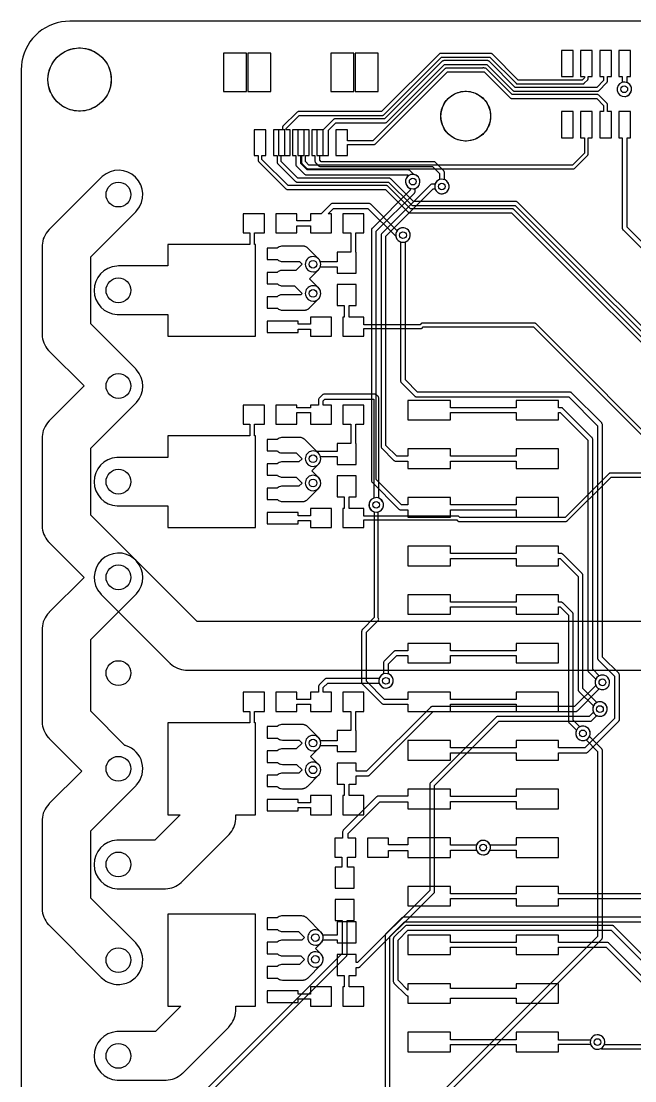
# Model space of a CAD drawing. Header units: millimetres. Extents: x 0 to 66, y 0 to 99.1.
# Drawn here: x 0 to 32, y 43.7 to 99.1 of the extents above; entities that cross this region are included whole.
import ezdxf

# ---------------------------------------------------------------- set-up
doc = ezdxf.new("R2010")
doc.units = ezdxf.units.MM

msp = doc.modelspace()

# ---------------------------------------------------------------- linework, layer by layer
at = {"layer": '16_copper'}
for points in [[(11.77, 97.385), (10.57, 97.385), (10.57, 95.385), (11.77, 95.385)], [(17.37, 97.385), (16.17, 97.385), (16.17, 95.385), (17.37, 95.385)], [(16.2, 83.6), (15.1, 83.6), (15.1, 83.222), (14.46, 83.222), (14.46, 83.395), (12.84, 83.395), (12.84, 82.795), (14.46, 82.795), (14.46, 82.968), (15.1, 82.968), (15.1, 82.6), (16.2, 82.6)], [(16.2, 73.6), (15.1, 73.6), (15.1, 73.222), (14.46, 73.222), (14.46, 73.395), (12.84, 73.395), (12.84, 72.795), (14.46, 72.795), (14.46, 72.968), (15.1, 72.968), (15.1, 72.6), (16.2, 72.6)], [(16.2, 58.6), (15.1, 58.6), (15.1, 58.227), (14.46, 58.227), (14.46, 58.395), (12.84, 58.395), (12.84, 57.795), (14.46, 57.795), (14.46, 57.973), (15.1, 57.973), (15.1, 57.6), (16.2, 57.6)], [(16.2, 48.6), (15.1, 48.6), (15.1, 48.227), (14.46, 48.227), (14.46, 48.395), (12.84, 48.395), (12.84, 47.795), (14.46, 47.795), (14.46, 47.973), (15.1, 47.973), (15.1, 47.6), (16.2, 47.6)]]:
    msp.add_lwpolyline(points, close=True, dxfattribs=at)
for points in [[(31.57, 95.132, 1), (31.422, 95.876), (31.374, 95.863, 0.876976), (31.521, 95.126)], [(20.521, 90.306, 0.82068), (20.521, 91.05), (20.507, 91.052), (20.308, 91.25), (20.304, 91.254), (20.3, 91.258, 0.11143), (20.251, 91.283), (20.243, 91.284), (20.234, 91.287), (20.225, 91.287), (20.218, 91.288), (14.937, 91.288), (14.597, 91.628), (14.597, 92.035), (14.77, 92.035), (14.77, 93.385), (14.17, 93.385), (14.17, 92.035), (14.343, 92.035), (14.343, 91.575), (14.344, 91.57), (14.343, 91.564, 0.111436), (14.36, 91.511), (14.365, 91.505), (14.37, 91.497), (14.376, 91.49), (14.38, 91.485), (14.795, 91.071), (14.799, 91.067), (14.803, 91.063, 0.11143), (14.852, 91.038), (14.859, 91.037), (14.869, 91.035), (14.878, 91.034), (14.884, 91.034), (20.166, 91.034), (20.219, 90.98), (20.197, 90.963, 0.716589), (20.472, 90.3)], [(22.045, 90.052, 0.716592), (22.139, 90.764), (22.098, 90.781), (22.098, 91.162), (22.097, 91.167), (22.098, 91.172, 0.111436), (22.081, 91.226), (22.076, 91.232), (22.071, 91.24), (22.065, 91.246), (22.061, 91.251), (21.63, 91.682), (21.626, 91.686), (21.622, 91.69, 0.11143), (21.572, 91.715), (21.565, 91.716), (21.555, 91.718), (21.547, 91.719), (21.54, 91.719), (15.674, 91.719), (15.597, 91.796), (15.597, 92.035), (15.77, 92.035), (15.77, 93.385), (15.17, 93.385), (15.17, 92.035), (15.343, 92.035), (15.343, 91.743), (15.344, 91.738), (15.343, 91.733, 0.111436), (15.36, 91.679), (15.365, 91.674), (15.37, 91.665), (15.376, 91.659), (15.38, 91.654), (15.531, 91.503), (15.535, 91.499), (15.539, 91.495, 0.11143), (15.589, 91.47), (15.596, 91.469), (15.606, 91.466), (15.615, 91.466), (15.621, 91.465), (21.488, 91.465), (21.844, 91.109), (21.844, 90.781), (21.803, 90.764, 0.820679), (21.996, 90.046)], [(20.013, 87.512, 1), (19.865, 88.256), (19.817, 88.243, 0.131653), (19.654, 88.134), (19.637, 88.112), (18.251, 89.498), (18.247, 89.501), (18.243, 89.505, 0.11143), (18.193, 89.531), (18.186, 89.532), (18.176, 89.534), (18.167, 89.534), (18.161, 89.535), (16.256, 89.535), (16.251, 89.534), (16.245, 89.535, 0.111436), (16.192, 89.518), (16.186, 89.513), (16.178, 89.508), (16.171, 89.502), (16.166, 89.498), (15.668, 89), (15.1, 89), (15.1, 88.627), (14.4, 88.627), (14.4, 89), (13.3, 89), (13.3, 88), (14.4, 88), (14.4, 88.373), (15.1, 88.373), (15.1, 88), (16.2, 88), (16.2, 89), (16.028, 89), (16.309, 89.281), (18.108, 89.281), (19.565, 87.824), (19.567, 87.81), (19.58, 87.762, 0.339454), (19.964, 87.506)], [(12.23, 87.4), (12.192, 87.4), (12.192, 88), (12.7, 88), (12.7, 89), (11.6, 89), (11.6, 88), (11.938, 88), (11.938, 87.4), (7.65, 87.4), (7.65, 86.27), (5.08, 86.27), (4.991, 86.267, 0.939415), (5.01, 83.732), (5.08, 83.73), (7.65, 83.73), (7.65, 82.6), (12.23, 82.6)], [(14.769, 83.959), (14.769, 83.959), (14.793, 83.96), (14.819, 83.962), (14.819, 83.962), (14.819, 83.962), (14.842, 83.966), (14.869, 83.971), (14.869, 83.971), (14.869, 83.971, 0.030914), (14.917, 83.986), (14.917, 83.986), (14.917, 83.986, 0.030916), (14.962, 84.008), (14.963, 84.008), (14.963, 84.008, 0.030915), (15.005, 84.034), (15.005, 84.034), (15.005, 84.034), (15.006, 84.035), (15.044, 84.066), (15.051, 84.073), (15.056, 84.078), (15.527, 84.549), (15.533, 84.555), (15.539, 84.561, 0.35496), (15.571, 85.072), (15.563, 85.081, 0.027424), (15.535, 85.115), (15.527, 85.123), (15.053, 85.598), (15.527, 86.073), (15.533, 86.079), (15.539, 86.085, 0.093292), (15.619, 86.212), (15.624, 86.228), (15.625, 86.233), (16.5, 86.233), (16.5, 85.9), (17.5, 85.9), (17.5, 87), (17.477, 87), (17.477, 88), (17.9, 88), (17.9, 89), (16.8, 89), (16.8, 88), (17.223, 88), (17.223, 87), (16.5, 87), (16.5, 86.487), (15.626, 86.487), (15.624, 86.492, 0.072547), (15.571, 86.596), (15.563, 86.605, 0.027424), (15.535, 86.639), (15.527, 86.647), (14.982, 87.192), (14.982, 87.192), (14.982, 87.192), (14.969, 87.204), (14.945, 87.226), (14.945, 87.226), (14.944, 87.226), (14.93, 87.236), (14.903, 87.254), (14.903, 87.254), (14.903, 87.254), (14.883, 87.264), (14.858, 87.277), (14.858, 87.277), (14.858, 87.277), (14.837, 87.285), (14.811, 87.295, 0.000102), (14.811, 87.295), (14.789, 87.3), (14.762, 87.306), (14.762, 87.306), (14.762, 87.306), (14.761, 87.306), (14.712, 87.311), (14.702, 87.311), (14.695, 87.311), (13.65, 87.311), (13.6, 87.308, 0.155257), (13.376, 87.205), (12.84, 87.205), (12.84, 86.605), (13.377, 86.605), (13.401, 86.584, 0.124672), (13.583, 86.504), (13.65, 86.499), (14.527, 86.499), (14.665, 86.36), (14.347, 86.041), (13.65, 86.041), (13.6, 86.038, 0.155257), (13.376, 85.935), (12.84, 85.935), (12.84, 85.335), (13.377, 85.335), (13.401, 85.314, 0.124672), (13.583, 85.234), (13.65, 85.229), (14.273, 85.229), (14.665, 84.836), (14.601, 84.771), (13.65, 84.771), (13.6, 84.768, 0.155257), (13.376, 84.665), (12.84, 84.665), (12.84, 84.065), (13.377, 84.065), (13.401, 84.044, 0.124672), (13.583, 83.964), (13.65, 83.959), (14.769, 83.959)], [(18.616, 73.415, 0.716592), (18.71, 74.127), (18.669, 74.144), (18.669, 79.375), (18.668, 79.38), (18.669, 79.386, 0.111436), (18.652, 79.439), (18.647, 79.445), (18.642, 79.453), (18.636, 79.46), (18.632, 79.465), (18.568, 79.528), (18.564, 79.532), (18.56, 79.536, 0.11143), (18.511, 79.561), (18.504, 79.562), (18.494, 79.565), (18.485, 79.565), (18.479, 79.566), (15.812, 79.566), (15.806, 79.565), (15.801, 79.565, 0.111436), (15.747, 79.548), (15.742, 79.544), (15.733, 79.538), (15.727, 79.532), (15.722, 79.528), (15.56, 79.367), (15.557, 79.363), (15.553, 79.359, 0.11143), (15.527, 79.309), (15.526, 79.302), (15.524, 79.292), (15.524, 79.283), (15.523, 79.277), (15.523, 79), (15.1, 79), (15.1, 78.867), (14.4, 78.867), (14.4, 79), (13.3, 79), (13.3, 78), (14.4, 78), (14.4, 78.613), (15.1, 78.613), (15.1, 78), (16.2, 78), (16.2, 79), (15.777, 79), (15.777, 79.224), (15.864, 79.312), (18.415, 79.312), (18.415, 74.144), (18.374, 74.127, 0.820679), (18.567, 73.409)], [(12.23, 77.4), (12.192, 77.4), (12.192, 78), (12.7, 78), (12.7, 79), (11.6, 79), (11.6, 78), (11.938, 78), (11.938, 77.4), (7.65, 77.4), (7.65, 76.27), (5.08, 76.27), (4.991, 76.267, 0.939415), (5.01, 73.732), (5.08, 73.73), (7.65, 73.73), (7.65, 72.6), (12.23, 72.6)], [(14.675, 73.959), (14.675, 73.959), (14.699, 73.96), (14.725, 73.962), (14.725, 73.962), (14.725, 73.962), (14.748, 73.966), (14.775, 73.971), (14.775, 73.971), (14.775, 73.971, 0.030914), (14.823, 73.986), (14.823, 73.986), (14.823, 73.986, 0.030916), (14.868, 74.008), (14.869, 74.008), (14.869, 74.008, 0.030915), (14.911, 74.034), (14.911, 74.034), (14.911, 74.034), (14.912, 74.035), (14.95, 74.066), (14.957, 74.073), (14.962, 74.078), (15.527, 74.643), (15.533, 74.649), (15.539, 74.655, 0.35496), (15.571, 75.166), (15.563, 75.175, 0.027424), (15.535, 75.209), (15.527, 75.217), (15.18, 75.565), (15.527, 75.913), (15.533, 75.919), (15.539, 75.925, 0.25328), (15.634, 76.3), (15.629, 76.316), (15.627, 76.323), (16.5, 76.323), (16.5, 75.9), (17.5, 75.9), (17.5, 77), (17.477, 77), (17.477, 78), (17.9, 78), (17.9, 79), (16.8, 79), (16.8, 78), (17.223, 78), (17.223, 77), (16.5, 77), (16.5, 76.577), (15.49, 76.577), (15.485, 76.576), (15.479, 76.577, 0.034177), (15.462, 76.574), (15.457, 76.572, 0.004484), (15.446, 76.569), (14.822, 77.192), (14.822, 77.192), (14.822, 77.192), (14.809, 77.204), (14.785, 77.226), (14.785, 77.226), (14.784, 77.226), (14.77, 77.236), (14.743, 77.254), (14.743, 77.254), (14.743, 77.254), (14.723, 77.264), (14.698, 77.277), (14.698, 77.277), (14.698, 77.277), (14.677, 77.285), (14.651, 77.295, 0.000102), (14.651, 77.295), (14.629, 77.3), (14.602, 77.306), (14.602, 77.306), (14.602, 77.306), (14.601, 77.306), (14.552, 77.311), (14.542, 77.311), (14.535, 77.311), (13.65, 77.311), (13.6, 77.308, 0.155257), (13.376, 77.205), (12.84, 77.205), (12.84, 76.605), (13.377, 76.605), (13.401, 76.584, 0.124672), (13.583, 76.504), (13.65, 76.499), (14.367, 76.499), (14.665, 76.2), (14.507, 76.041), (13.65, 76.041), (13.6, 76.038, 0.155257), (13.376, 75.935), (12.84, 75.935), (12.84, 75.335), (13.377, 75.335), (13.401, 75.314, 0.124672), (13.583, 75.234), (13.65, 75.229), (14.367, 75.229), (14.665, 74.93), (14.507, 74.771), (13.65, 74.771), (13.6, 74.768, 0.155257), (13.376, 74.665), (12.84, 74.665), (12.84, 74.065), (13.377, 74.065), (13.401, 74.044, 0.124672), (13.583, 73.964), (13.65, 73.959), (14.675, 73.959)], [(14.4, 63.373), (15.1, 63.373), (15.1, 63), (16.2, 63), (16.2, 64), (15.777, 64), (15.777, 64.238), (16.007, 64.468), (18.693, 64.468), (18.71, 64.427, 1), (19.39, 64.763), (19.365, 64.806, 0.577351), (18.71, 64.763), (18.693, 64.722), (15.954, 64.722), (15.949, 64.721), (15.943, 64.722, 0.111436), (15.89, 64.705), (15.884, 64.7), (15.876, 64.695), (15.869, 64.689), (15.864, 64.685), (15.56, 64.381), (15.557, 64.377), (15.553, 64.373, 0.11143), (15.527, 64.323), (15.526, 64.316), (15.524, 64.306), (15.524, 64.297), (15.523, 64.291), (15.523, 64), (15.1, 64), (15.1, 63.627), (14.4, 63.627), (14.4, 64), (13.3, 64), (13.3, 63), (14.4, 63)], [(17.9, 58.6), (17.127, 58.6), (17.127, 59.2), (17.5, 59.2), (17.5, 59.623), (18.094, 59.623), (18.099, 59.624), (18.105, 59.623, 0.111436), (18.158, 59.64), (18.164, 59.645), (18.172, 59.65), (18.179, 59.656), (18.184, 59.66), (21.516, 62.992), (28.956, 62.992), (28.961, 62.993), (28.967, 62.992, 0.111436), (29.02, 63.009), (29.026, 63.014), (29.034, 63.019), (29.041, 63.025), (29.046, 63.029), (30.191, 64.174), (30.231, 64.157, 1), (30.475, 64.875), (30.427, 64.888, 0.577349), (29.994, 64.394), (30.011, 64.354), (28.903, 63.246), (21.463, 63.246), (21.458, 63.245), (21.452, 63.246, 0.111436), (21.399, 63.229), (21.393, 63.224), (21.385, 63.219), (21.378, 63.213), (21.373, 63.209), (18.041, 59.877), (17.5, 59.877), (17.5, 60.3), (16.5, 60.3), (16.5, 59.2), (16.873, 59.2), (16.873, 58.6), (16.8, 58.6), (16.8, 57.6), (17.9, 57.6)], [(7.52, 53.731), (7.539, 53.731, 0.177209), (8.35, 54.054), (8.375, 54.079), (8.388, 54.09), (8.393, 54.095), (8.4, 54.102), (10.838, 56.54), (10.851, 56.553), (10.864, 56.566, 0.177209), (11.208, 57.368), (11.209, 57.404), (11.21, 57.421), (11.21, 57.428), (11.21, 57.438), (11.21, 57.6), (12.23, 57.6), (12.23, 62.4), (12.192, 62.4), (12.192, 63), (12.7, 63), (12.7, 64), (11.6, 64), (11.6, 63), (11.938, 63), (11.938, 62.4), (7.65, 62.4), (7.65, 57.6), (8.306, 57.6), (6.976, 56.27), (5.08, 56.27), (4.991, 56.267, 0.939415), (5.01, 53.732), (5.08, 53.73), (7.502, 53.73)], [(14.661, 58.959), (14.661, 58.959), (14.685, 58.96), (14.711, 58.962), (14.711, 58.962), (14.711, 58.962), (14.734, 58.966), (14.761, 58.971), (14.761, 58.971), (14.761, 58.971, 0.030914), (14.809, 58.986), (14.809, 58.986), (14.809, 58.986, 0.030916), (14.854, 59.008), (14.855, 59.008), (14.855, 59.008, 0.030915), (14.897, 59.034), (14.897, 59.034), (14.897, 59.034), (14.898, 59.035), (14.936, 59.066), (14.943, 59.073), (14.948, 59.078), (15.527, 59.657), (15.533, 59.663), (15.539, 59.669, 0.35496), (15.571, 60.18), (15.563, 60.189, 0.027424), (15.535, 60.223), (15.527, 60.231), (15.116, 60.643), (15.527, 61.054), (15.533, 61.06), (15.539, 61.066, 0.093292), (15.619, 61.193), (15.624, 61.209), (15.625, 61.214), (16.5, 61.214), (16.5, 60.9), (17.5, 60.9), (17.5, 62), (17.477, 62), (17.477, 63), (17.9, 63), (17.9, 64), (16.8, 64), (16.8, 63), (17.223, 63), (17.223, 62), (16.5, 62), (16.5, 61.468), (15.626, 61.468), (15.624, 61.473, 0.072547), (15.571, 61.577), (15.563, 61.586, 0.027424), (15.535, 61.62), (15.527, 61.628), (14.963, 62.192), (14.963, 62.192), (14.963, 62.192), (14.95, 62.204), (14.926, 62.226), (14.926, 62.226), (14.925, 62.226), (14.911, 62.236), (14.884, 62.254), (14.884, 62.254), (14.884, 62.254), (14.864, 62.264), (14.839, 62.277), (14.839, 62.277), (14.839, 62.277), (14.818, 62.285), (14.792, 62.295, 0.000102), (14.792, 62.295), (14.77, 62.3), (14.743, 62.306), (14.743, 62.306), (14.743, 62.306), (14.742, 62.306), (14.693, 62.311), (14.683, 62.311), (14.676, 62.311), (13.65, 62.311), (13.6, 62.308, 0.155257), (13.376, 62.205), (12.84, 62.205), (12.84, 61.605), (13.377, 61.605), (13.401, 61.584, 0.124672), (13.583, 61.504), (13.65, 61.499), (14.508, 61.499), (14.665, 61.341), (14.366, 61.041), (13.65, 61.041), (13.6, 61.038, 0.155257), (13.376, 60.935), (12.84, 60.935), (12.84, 60.335), (13.377, 60.335), (13.401, 60.314, 0.124672), (13.583, 60.234), (13.65, 60.229), (14.381, 60.229), (14.665, 59.944), (14.493, 59.771), (13.65, 59.771), (13.6, 59.768, 0.155257), (13.376, 59.665), (12.84, 59.665), (12.84, 59.065), (13.377, 59.065), (13.401, 59.044, 0.124672), (13.583, 58.964), (13.65, 58.959), (14.661, 58.959)], [(17.9, 48.6), (17.127, 48.6), (17.127, 49.2), (17.5, 49.2), (17.5, 49.623), (17.619, 49.623), (17.624, 49.624), (17.63, 49.623, 0.111436), (17.683, 49.64), (17.689, 49.645), (17.697, 49.65), (17.704, 49.656), (17.709, 49.66), (21.553, 53.504), (21.556, 53.508), (21.56, 53.512, 0.11143), (21.586, 53.562), (21.587, 53.569), (21.589, 53.579), (21.589, 53.588), (21.59, 53.594), (21.59, 59.129), (24.945, 62.484), (29.718, 62.484), (29.723, 62.485), (29.729, 62.484, 0.111436), (29.782, 62.501), (29.788, 62.506), (29.796, 62.511), (29.803, 62.517), (29.808, 62.521), (30.064, 62.777), (30.104, 62.76, 1), (30.348, 63.478), (30.3, 63.491, 0.577349), (29.867, 62.997), (29.884, 62.957), (29.665, 62.738), (24.892, 62.738), (24.887, 62.737), (24.881, 62.738, 0.111436), (24.828, 62.721), (24.822, 62.716), (24.814, 62.711), (24.807, 62.705), (24.802, 62.701), (21.373, 59.272), (21.37, 59.268), (21.366, 59.264, 0.11143), (21.34, 59.214), (21.339, 59.207), (21.337, 59.197), (21.337, 59.188), (21.336, 59.182), (21.336, 53.647), (17.566, 49.877), (17.5, 49.877), (17.5, 50.3), (16.5, 50.3), (16.5, 49.2), (16.873, 49.2), (16.873, 48.6), (16.8, 48.6), (16.8, 47.6), (17.9, 47.6)], [(24.204, 55.508, 1), (24.056, 56.252), (24.008, 56.239, 0.876976), (24.155, 55.502)], [(7.553, 43.731), (7.572, 43.731, 0.177209), (8.383, 44.054), (8.408, 44.079), (8.421, 44.09), (8.426, 44.095), (8.433, 44.102), (10.838, 46.507), (10.851, 46.52), (10.864, 46.533, 0.177209), (11.208, 47.335), (11.209, 47.371), (11.21, 47.388), (11.21, 47.395), (11.21, 47.405), (11.21, 47.6), (12.23, 47.6), (12.23, 52.4), (7.65, 52.4), (7.65, 47.6), (8.339, 47.6), (7.009, 46.27), (5.08, 46.27), (4.991, 46.267, 0.939415), (5.01, 43.732), (5.08, 43.73), (7.535, 43.73)], [(14.694, 48.959), (14.694, 48.959), (14.718, 48.96), (14.744, 48.962), (14.744, 48.962), (14.744, 48.962), (14.767, 48.966), (14.794, 48.971), (14.794, 48.971), (14.794, 48.971, 0.030914), (14.842, 48.986), (14.842, 48.986), (14.842, 48.986, 0.030916), (14.887, 49.008), (14.888, 49.008), (14.888, 49.008, 0.030915), (14.93, 49.034), (14.93, 49.034), (14.93, 49.034), (14.931, 49.035), (14.969, 49.066), (14.976, 49.073), (14.981, 49.078), (15.654, 49.751), (15.66, 49.757), (15.666, 49.763, 0.35496), (15.698, 50.274), (15.69, 50.283, 0.027424), (15.662, 50.317), (15.654, 50.325), (15.37, 50.61), (15.654, 50.894), (15.66, 50.9), (15.666, 50.906, 0.093292), (15.746, 51.033), (15.751, 51.049), (15.752, 51.054), (16.5, 51.054), (16.5, 50.9), (17.5, 50.9), (17.5, 52), (16.5, 52), (16.5, 51.308), (15.753, 51.308), (15.751, 51.313, 0.072547), (15.698, 51.417), (15.69, 51.426, 0.027424), (15.662, 51.46), (15.654, 51.468), (14.93, 52.192), (14.93, 52.192), (14.93, 52.192), (14.917, 52.204), (14.893, 52.226), (14.893, 52.226), (14.892, 52.226), (14.878, 52.236), (14.851, 52.254), (14.851, 52.254), (14.851, 52.254), (14.831, 52.264), (14.806, 52.277), (14.806, 52.277), (14.806, 52.277), (14.785, 52.285), (14.759, 52.295, 0.000102), (14.759, 52.295), (14.737, 52.3), (14.71, 52.306), (14.71, 52.306), (14.71, 52.306), (14.709, 52.306), (14.66, 52.311), (14.65, 52.311), (14.643, 52.311), (13.65, 52.311), (13.6, 52.308, 0.155257), (13.376, 52.205), (12.84, 52.205), (12.84, 51.605), (13.377, 51.605), (13.401, 51.584, 0.124672), (13.583, 51.504), (13.65, 51.499), (14.475, 51.499), (14.792, 51.181), (14.653, 51.041), (13.65, 51.041), (13.6, 51.038, 0.155257), (13.376, 50.935), (12.84, 50.935), (12.84, 50.335), (13.377, 50.335), (13.401, 50.314, 0.124672), (13.583, 50.234), (13.65, 50.229), (14.602, 50.229), (14.792, 50.038), (14.526, 49.771), (13.65, 49.771), (13.6, 49.768, 0.155257), (13.376, 49.665), (12.84, 49.665), (12.84, 49.065), (13.377, 49.065), (13.401, 49.044, 0.124672), (13.583, 48.964), (13.65, 48.959), (14.694, 48.959)]]:
    msp.add_lwpolyline(points, format="xyb", close=True, dxfattribs=at)
for points in [[(36.18, 78.772), (25.726, 89.226), (25.721, 89.23, 0.14076), (25.671, 89.254), (25.661, 89.255), (25.658, 89.256), (25.657, 89.255), (25.654, 89.256), (20.331, 89.256), (19.142, 90.445), (19.137, 90.449, 0.14076), (19.087, 90.473), (19.077, 90.474), (19.074, 90.475), (19.073, 90.475), (19.07, 90.475), (13.936, 90.475), (12.572, 91.839), (12.572, 92.035), (12.77, 92.035), (12.77, 93.385), (12.17, 93.385), (12.17, 92.035), (12.368, 92.035), (12.368, 91.797), (12.369, 91.791, 0.140725), (12.387, 91.738), (12.394, 91.731), (12.395, 91.728), (12.396, 91.727), (12.398, 91.725), (13.822, 90.301), (13.827, 90.297, 0.14076), (13.877, 90.273), (13.887, 90.272), (13.89, 90.272), (13.891, 90.272), (13.894, 90.272), (19.028, 90.272), (20.217, 89.082), (20.222, 89.078, 0.14076), (20.273, 89.054), (20.282, 89.053), (20.285, 89.052), (20.287, 89.053), (20.289, 89.052), (25.612, 89.052), (36.066, 78.599)], [(36.358, 79.165), (25.917, 89.607), (25.912, 89.611, 0.14076), (25.861, 89.635), (25.852, 89.636), (25.849, 89.637), (25.848, 89.636), (25.845, 89.637), (20.489, 89.637), (19.3, 90.826), (19.295, 90.83, 0.14076), (19.244, 90.854), (19.235, 90.855), (19.232, 90.856), (19.23, 90.856), (19.228, 90.856), (14.444, 90.856), (13.572, 91.728), (13.572, 92.035), (13.77, 92.035), (13.77, 93.385), (13.17, 93.385), (13.17, 92.035), (13.368, 92.035), (13.368, 91.686), (13.369, 91.68, 0.140725), (13.387, 91.627), (13.394, 91.62), (13.395, 91.617), (13.396, 91.616), (13.398, 91.614), (14.33, 90.682), (14.335, 90.678, 0.14076), (14.385, 90.654), (14.395, 90.653), (14.398, 90.653), (14.399, 90.653), (14.402, 90.653), (19.186, 90.653), (20.375, 89.463), (20.38, 89.459, 0.14076), (20.43, 89.435), (20.44, 89.434), (20.443, 89.433), (20.444, 89.434), (20.447, 89.433), (25.803, 89.433), (36.245, 78.992)], [(34.362, 75.764), (26.869, 83.257), (26.864, 83.261, 0.14076), (26.814, 83.285), (26.804, 83.286), (26.801, 83.287), (26.8, 83.286), (26.797, 83.287), (20.955, 83.287), (20.949, 83.286, 0.140725), (20.896, 83.268), (20.889, 83.261), (20.886, 83.26), (20.885, 83.259), (20.883, 83.257), (20.828, 83.202), (17.9, 83.202), (17.9, 83.6), (17.127, 83.6), (17.127, 84.2), (17.5, 84.2), (17.5, 85.3), (16.5, 85.3), (16.5, 84.2), (16.873, 84.2), (16.873, 83.6), (16.8, 83.6), (16.8, 82.6), (17.9, 82.6), (17.9, 82.998), (20.87, 82.998), (20.876, 82.999, 0.140725), (20.929, 83.017), (20.936, 83.024), (20.939, 83.025), (20.94, 83.026), (20.942, 83.028), (20.997, 83.083), (26.755, 83.083), (34.188, 75.65)], [(33.268, 75.443), (30.764, 75.443), (30.758, 75.442, 0.140725), (30.705, 75.424), (30.698, 75.418), (30.695, 75.416), (30.694, 75.415), (30.692, 75.413), (28.406, 73.127), (22.902, 73.127), (22.857, 73.172, 0.156764), (22.802, 73.2), (22.792, 73.201), (22.789, 73.202), (22.788, 73.201), (22.785, 73.202), (17.9, 73.202), (17.9, 73.6), (17.127, 73.6), (17.127, 74.2), (17.5, 74.2), (17.5, 75.3), (16.5, 75.3), (16.5, 74.2), (16.873, 74.2), (16.873, 73.6), (16.8, 73.6), (16.8, 72.6), (17.9, 72.6), (17.9, 72.998), (22.743, 72.998), (22.788, 72.953), (22.793, 72.949, 0.14076), (22.843, 72.925), (22.853, 72.924), (22.856, 72.923), (22.857, 72.924), (22.86, 72.923), (28.448, 72.923), (28.454, 72.924, 0.140725), (28.507, 72.942), (28.514, 72.949), (28.517, 72.95), (28.518, 72.951), (28.52, 72.953), (30.806, 75.24), (33.268, 75.24)], [(35.052, 67.691), (9.185, 67.691), (5.978, 70.898), (5.913, 70.959, 0.939414), (4.134, 69.152), (4.182, 69.102), (7.761, 65.523), (7.774, 65.51), (7.787, 65.497, 0.177209), (8.589, 65.153), (8.625, 65.152), (8.642, 65.151), (8.649, 65.151), (8.659, 65.151), (34.526, 65.151)], [(18.885, 39.66), (30.316, 51.091), (30.319, 51.095), (30.323, 51.099, 0.11143), (30.349, 51.149), (30.35, 51.156), (30.352, 51.166), (30.352, 51.175), (30.353, 51.181), (30.353, 60.96), (30.352, 60.965), (30.353, 60.971, 0.111436), (30.336, 61.024), (30.331, 61.03), (30.326, 61.038), (30.32, 61.045), (30.316, 61.05), (29.679, 61.687), (29.696, 61.727, 1), (28.978, 61.971), (28.965, 61.923, 0.577349), (29.459, 61.49), (29.499, 61.507), (30.099, 60.907), (30.099, 51.234), (18.742, 39.877)], [(40.852, 45.568), (30.445, 45.568), (30.458, 45.598, 1), (29.74, 45.842), (29.727, 45.794, 0.493144), (30.124, 45.342), (30.173, 45.348), (30.221, 45.361), (30.267, 45.38), (30.285, 45.391), (30.286, 45.39, 0.14076), (30.336, 45.366), (30.346, 45.365), (30.349, 45.364), (30.35, 45.365), (30.353, 45.364), (40.894, 45.364)]]:
    msp.add_lwpolyline(points, format="xyb", dxfattribs=at)
at = {"layer": '1_copper'}
for points in [[(14.04, 93.385), (13.84, 93.385), (13.84, 93.455), (14.519, 94.134), (18.866, 94.134), (18.873, 94.135), (18.88, 94.135, 0.125733), (18.926, 94.154), (18.932, 94.16), (18.934, 94.161), (18.935, 94.162), (18.936, 94.163), (21.949, 97.176), (24.481, 97.176), (25.843, 95.814), (25.848, 95.81), (25.854, 95.805, 0.125734), (25.899, 95.786), (25.908, 95.785), (25.91, 95.785), (25.911, 95.785), (25.913, 95.785), (29.337, 95.785), (29.344, 95.786), (29.351, 95.786, 0.125733), (29.397, 95.805), (29.404, 95.811), (29.405, 95.812), (29.406, 95.813), (29.408, 95.814), (29.588, 95.995), (29.593, 96), (29.598, 96.006, 0.125734), (29.616, 96.051), (29.617, 96.06), (29.617, 96.062), (29.617, 96.063), (29.617, 96.065), (29.617, 96.164), (29.822, 96.164), (29.822, 97.536), (29.213, 97.536), (29.213, 96.164), (29.417, 96.164), (29.417, 96.107), (29.296, 95.985), (25.955, 95.985), (24.593, 97.346), (24.588, 97.351), (24.582, 97.356, 0.125734), (24.537, 97.375), (24.528, 97.375), (24.526, 97.376), (24.525, 97.375), (24.523, 97.376), (21.907, 97.376), (21.9, 97.375), (21.893, 97.375, 0.125733), (21.847, 97.355), (21.841, 97.35), (21.839, 97.349), (21.838, 97.348), (21.837, 97.346), (18.824, 94.334), (14.478, 94.334), (14.471, 94.333), (14.464, 94.333, 0.125733), (14.418, 94.314), (14.411, 94.308), (14.41, 94.307), (14.409, 94.306), (14.407, 94.305), (13.669, 93.567), (13.665, 93.561), (13.66, 93.556, 0.125734), (13.641, 93.51), (13.64, 93.502), (13.64, 93.499), (13.64, 93.498), (13.64, 93.496), (13.64, 93.385), (13.44, 93.385), (13.44, 92.035), (14.04, 92.035)], [(16.04, 93.369), (16.424, 93.753), (19.019, 93.753), (19.026, 93.754), (19.033, 93.754, 0.125733), (19.079, 93.773), (19.086, 93.779), (19.087, 93.78), (19.088, 93.781), (19.09, 93.782), (22.105, 96.798), (24.325, 96.798), (25.693, 95.43), (25.698, 95.426), (25.704, 95.421, 0.125734), (25.749, 95.402), (25.758, 95.401), (25.76, 95.401), (25.761, 95.401), (25.763, 95.401), (30.096, 95.401), (30.103, 95.402), (30.11, 95.402, 0.125733), (30.156, 95.421), (30.162, 95.426), (30.164, 95.428), (30.165, 95.429), (30.167, 95.43), (30.589, 95.852), (30.593, 95.858), (30.598, 95.863, 0.125734), (30.617, 95.909), (30.618, 95.918), (30.618, 95.92), (30.618, 95.921), (30.618, 95.923), (30.618, 96.164), (30.823, 96.164), (30.823, 97.536), (30.213, 97.536), (30.213, 96.164), (30.418, 96.164), (30.418, 95.965), (30.054, 95.601), (25.805, 95.601), (24.437, 96.969), (24.431, 96.973), (24.426, 96.978, 0.125734), (24.38, 96.997), (24.372, 96.997), (24.37, 96.998), (24.369, 96.998), (24.366, 96.998), (22.064, 96.998), (22.057, 96.997), (22.049, 96.997, 0.125733), (22.004, 96.978), (21.997, 96.972), (21.996, 96.971), (21.995, 96.97), (21.993, 96.969), (18.978, 93.953), (16.383, 93.953), (16.376, 93.952), (16.369, 93.952, 0.125733), (16.323, 93.933), (16.316, 93.927), (16.315, 93.926), (16.314, 93.925), (16.312, 93.924), (15.774, 93.385), (15.44, 93.385), (15.44, 92.035), (16.04, 92.035)], [(31.57, 95.132, 0.716592), (31.664, 95.844), (31.646, 95.851), (31.646, 96.164), (31.824, 96.164), (31.824, 97.536), (31.214, 97.536), (31.214, 96.164), (31.392, 96.164), (31.392, 95.868), (31.374, 95.863, 0.876976), (31.521, 95.126)], [(17.04, 92.61), (18.41, 92.61), (18.417, 92.611), (18.425, 92.611, 0.125733), (18.47, 92.63), (18.477, 92.636), (18.478, 92.637), (18.479, 92.638), (18.481, 92.639), (22.256, 96.414), (24.124, 96.414), (24.128, 96.415, 0.010473), (24.133, 96.414), (24.134, 96.414), (24.136, 96.414), (24.174, 96.414), (25.536, 95.052), (25.542, 95.048), (25.547, 95.043, 0.125734), (25.593, 95.024), (25.601, 95.023), (25.603, 95.023), (25.604, 95.023), (25.607, 95.023), (30.058, 95.023), (30.418, 94.662), (30.418, 94.336), (30.213, 94.336), (30.213, 92.964), (30.823, 92.964), (30.823, 94.336), (30.618, 94.336), (30.618, 94.704), (30.617, 94.711), (30.617, 94.718, 0.125733), (30.598, 94.764), (30.592, 94.77), (30.591, 94.772), (30.59, 94.773), (30.589, 94.775), (30.17, 95.194), (30.164, 95.198), (30.159, 95.203, 0.125734), (30.113, 95.222), (30.105, 95.223), (30.102, 95.223), (30.101, 95.223), (30.099, 95.223), (25.648, 95.223), (24.286, 96.585), (24.281, 96.589), (24.275, 96.594, 0.125734), (24.23, 96.613), (24.221, 96.614), (24.219, 96.614), (24.218, 96.614), (24.216, 96.614), (24.164, 96.614), (24.161, 96.615), (24.158, 96.616, 0.118039), (24.109, 96.618), (24.1, 96.615), (24.098, 96.614), (22.214, 96.614), (22.207, 96.613), (22.2, 96.613, 0.125733), (22.154, 96.594), (22.148, 96.588), (22.146, 96.587), (22.145, 96.586), (22.144, 96.585), (18.369, 92.81), (17.04, 92.81), (17.04, 93.385), (16.44, 93.385), (16.44, 92.035), (17.04, 92.035)], [(28.836, 91.341), (28.843, 91.341, 0.125733), (28.889, 91.36), (28.896, 91.366), (28.897, 91.367), (28.898, 91.368), (28.9, 91.369), (29.588, 92.058), (29.593, 92.063), (29.598, 92.069, 0.125734), (29.616, 92.114), (29.617, 92.123), (29.617, 92.125), (29.617, 92.126), (29.617, 92.128), (29.617, 92.964), (29.822, 92.964), (29.822, 94.336), (29.213, 94.336), (29.213, 92.964), (29.417, 92.964), (29.417, 92.17), (28.788, 91.54), (15.027, 91.54), (14.84, 91.727), (14.84, 92.035), (15.04, 92.035), (15.04, 93.385), (14.44, 93.385), (14.44, 92.035), (14.64, 92.035), (14.64, 91.732), (14.638, 91.729, 0.23334), (14.652, 91.634), (14.655, 91.63, 0.008761), (14.658, 91.627), (14.661, 91.623), (14.915, 91.369), (14.921, 91.365), (14.926, 91.36, 0.125734), (14.972, 91.341), (14.98, 91.34), (14.983, 91.34), (14.984, 91.34), (14.986, 91.34), (28.829, 91.34)], [(5.152, 48.732, 0.628682), (6.026, 50.848), (5.978, 50.898), (3.632, 53.244), (3.632, 56.756), (5.978, 59.102), (6.002, 59.128), (6.027, 59.154, 0.539194), (5.482, 61.205), (5.447, 61.215), (5.418, 61.224), (3.632, 63.01), (3.632, 66.756), (5.978, 69.102), (5.997, 69.122), (6.016, 69.141, 0.385926), (6.026, 70.848), (6.011, 70.863, 0.005348), (5.993, 70.883), (5.978, 70.898), (3.632, 73.244), (3.632, 76.756), (5.978, 79.102), (5.997, 79.122), (6.016, 79.141, 0.385926), (6.026, 80.848), (6.011, 80.863, 0.005348), (5.993, 80.883), (5.978, 80.898), (3.632, 83.244), (3.632, 86.756), (5.978, 89.102), (6.039, 89.167, 0.939414), (4.232, 90.946), (4.182, 90.898), (1.464, 88.18), (1.452, 88.167), (1.438, 88.154, 0.177209), (1.094, 87.352), (1.093, 87.316), (1.092, 87.3), (1.092, 87.292), (1.092, 87.282), (1.092, 82.718), (1.093, 82.699), (1.093, 82.681, 0.177209), (1.416, 81.87), (1.441, 81.844), (1.452, 81.832), (1.457, 81.827), (1.464, 81.82), (3.284, 80), (1.464, 78.18), (1.452, 78.167), (1.438, 78.154, 0.177209), (1.094, 77.352), (1.093, 77.316), (1.092, 77.3), (1.092, 77.292), (1.092, 77.282), (1.092, 72.718), (1.093, 72.699), (1.093, 72.681, 0.177209), (1.416, 71.87), (1.441, 71.844), (1.452, 71.832), (1.457, 71.827), (1.464, 71.82), (3.284, 70), (1.464, 68.18), (1.452, 68.167), (1.438, 68.154, 0.177209), (1.094, 67.352), (1.093, 67.316), (1.092, 67.3), (1.092, 67.292), (1.092, 67.282), (1.092, 62.484), (1.093, 62.466), (1.093, 62.447, 0.177209), (1.416, 61.636), (1.441, 61.611), (1.452, 61.598), (1.457, 61.593), (1.464, 61.586), (3.167, 59.883), (1.464, 58.18), (1.452, 58.167), (1.438, 58.154, 0.177209), (1.094, 57.352), (1.093, 57.316), (1.092, 57.3), (1.092, 57.292), (1.092, 57.282), (1.092, 52.718), (1.093, 52.699), (1.093, 52.681, 0.177209), (1.416, 51.87), (1.441, 51.844), (1.452, 51.832), (1.457, 51.827), (1.464, 51.82), (4.182, 49.102), (4.247, 49.041, 0.177209), (5.063, 48.73)], [(22.414, 73.533), (25.846, 73.533), (25.846, 73.15), (28.066, 73.15), (28.066, 74.17), (25.846, 74.17), (25.846, 73.787), (22.414, 73.787), (22.414, 74.17), (20.194, 74.17), (20.194, 73.787), (19.865, 73.787), (18.542, 75.11), (18.542, 88.085), (20.537, 90.08), (20.54, 90.084), (20.544, 90.088, 0.11143), (20.57, 90.138), (20.571, 90.145), (20.573, 90.155), (20.573, 90.164), (20.574, 90.17), (20.574, 90.321), (20.615, 90.338, 1), (20.279, 91.018), (20.236, 90.993, 0.577351), (20.279, 90.338), (20.32, 90.321), (20.32, 90.223), (18.325, 88.228), (18.322, 88.224), (18.318, 88.22, 0.11143), (18.292, 88.17), (18.291, 88.163), (18.289, 88.153), (18.289, 88.144), (18.288, 88.138), (18.288, 75.057), (18.289, 75.052), (18.288, 75.046, 0.111436), (18.305, 74.993), (18.31, 74.987), (18.315, 74.979), (18.321, 74.972), (18.325, 74.967), (19.722, 73.57), (19.726, 73.567), (19.73, 73.563, 0.11143), (19.78, 73.537), (19.787, 73.536), (19.797, 73.534), (19.806, 73.534), (19.812, 73.533), (20.194, 73.533), (20.194, 73.15), (22.414, 73.15)], [(22.414, 76.073), (25.846, 76.073), (25.846, 75.69), (28.066, 75.69), (28.066, 76.71), (25.846, 76.71), (25.846, 76.327), (22.414, 76.327), (22.414, 76.71), (20.194, 76.71), (20.194, 76.327), (19.611, 76.327), (19.05, 76.888), (19.05, 87.831), (21.516, 90.297), (21.614, 90.297), (21.631, 90.256, 1), (22.311, 90.592), (22.286, 90.635, 0.577351), (21.631, 90.592), (21.614, 90.551), (21.463, 90.551), (21.458, 90.55), (21.452, 90.551, 0.111436), (21.399, 90.534), (21.393, 90.529), (21.385, 90.524), (21.378, 90.518), (21.373, 90.514), (18.833, 87.974), (18.83, 87.97), (18.826, 87.966, 0.11143), (18.8, 87.916), (18.799, 87.909), (18.797, 87.899), (18.797, 87.89), (18.796, 87.884), (18.796, 76.835), (18.797, 76.83), (18.796, 76.824, 0.111436), (18.813, 76.771), (18.818, 76.765), (18.823, 76.757), (18.829, 76.75), (18.833, 76.745), (19.468, 76.11), (19.472, 76.107), (19.476, 76.103, 0.11143), (19.526, 76.077), (19.533, 76.076), (19.543, 76.074), (19.552, 76.074), (19.558, 76.073), (20.194, 76.073), (20.194, 75.69), (22.414, 75.69)], [(22.414, 60.833), (25.846, 60.833), (25.846, 60.45), (28.066, 60.45), (28.066, 60.833), (29.496, 60.833), (29.501, 60.834), (29.507, 60.833, 0.111436), (29.56, 60.85), (29.566, 60.855), (29.574, 60.86), (29.581, 60.866), (29.586, 60.87), (31.205, 62.489), (31.208, 62.493), (31.212, 62.497, 0.11143), (31.238, 62.547), (31.239, 62.554), (31.241, 62.564), (31.241, 62.573), (31.242, 62.579), (31.242, 64.897), (31.241, 64.902), (31.242, 64.908, 0.111436), (31.225, 64.961), (31.22, 64.967), (31.215, 64.975), (31.209, 64.982), (31.205, 64.987), (30.353, 65.839), (30.353, 77.978), (30.352, 77.983), (30.353, 77.989, 0.111436), (30.336, 78.042), (30.331, 78.048), (30.326, 78.056), (30.32, 78.063), (30.316, 78.068), (28.739, 79.645), (28.735, 79.648), (28.731, 79.652, 0.11143), (28.681, 79.678), (28.674, 79.679), (28.664, 79.681), (28.656, 79.681), (28.649, 79.682), (20.701, 79.682), (20.066, 80.317), (20.066, 87.527), (20.107, 87.544, 1), (19.771, 88.224), (19.728, 88.199, 0.577351), (19.771, 87.544), (19.812, 87.527), (19.812, 80.264), (19.813, 80.259), (19.812, 80.253, 0.111436), (19.829, 80.2), (19.834, 80.194), (19.839, 80.186), (19.845, 80.179), (19.849, 80.174), (20.558, 79.465), (20.563, 79.462), (20.566, 79.458, 0.11143), (20.616, 79.432), (20.623, 79.431), (20.633, 79.429), (20.642, 79.429), (20.648, 79.428), (28.597, 79.428), (30.099, 77.925), (30.099, 65.786), (30.1, 65.781), (30.099, 65.775, 0.111436), (30.116, 65.722), (30.121, 65.716), (30.126, 65.708), (30.132, 65.701), (30.136, 65.696), (30.988, 64.844), (30.988, 62.632), (29.443, 61.087), (28.066, 61.087), (28.066, 61.47), (25.846, 61.47), (25.846, 61.087), (22.414, 61.087), (22.414, 61.47), (20.194, 61.47), (20.194, 60.45), (22.414, 60.45)], [(15.319, 85.964, 1), (15.161, 86.756), (15.11, 86.743, 0.876979), (15.266, 85.957)], [(15.319, 84.44, 1), (15.161, 85.232), (15.11, 85.219, 0.876979), (15.266, 84.433)], [(30.427, 64.144, 1), (30.279, 64.888), (30.231, 64.875), (30.191, 64.858), (29.845, 65.204), (29.845, 77.216), (29.844, 77.221), (29.845, 77.227, 0.111436), (29.828, 77.28), (29.823, 77.286), (29.818, 77.294), (29.812, 77.301), (29.808, 77.306), (28.284, 78.83), (28.28, 78.833), (28.276, 78.837, 0.11143), (28.226, 78.863), (28.219, 78.864), (28.209, 78.866), (28.2, 78.866), (28.194, 78.867), (28.066, 78.867), (28.066, 79.25), (25.846, 79.25), (25.846, 78.867), (22.414, 78.867), (22.414, 79.25), (20.194, 79.25), (20.194, 78.23), (22.414, 78.23), (22.414, 78.613), (25.846, 78.613), (25.846, 78.23), (28.066, 78.23), (28.066, 78.613), (28.141, 78.613), (29.591, 77.163), (29.591, 65.151), (29.592, 65.146), (29.591, 65.14, 0.111436), (29.608, 65.087), (29.613, 65.081), (29.618, 65.073), (29.624, 65.066), (29.628, 65.061), (30.011, 64.678), (29.994, 64.638, 0.534509), (30.378, 64.138)], [(15.319, 75.804, 1), (15.161, 76.596), (15.11, 76.583, 0.876979), (15.266, 75.797)], [(15.319, 74.534, 1), (15.161, 75.326), (15.11, 75.313, 0.876979), (15.266, 74.527)], [(22.414, 63.373), (25.846, 63.373), (25.846, 62.99), (28.066, 62.99), (28.066, 64.01), (25.846, 64.01), (25.846, 63.627), (22.414, 63.627), (22.414, 64.01), (20.194, 64.01), (20.194, 63.627), (18.976, 63.627), (18.034, 64.569), (18.034, 67.13), (18.632, 67.728), (18.649, 67.75, 0.284782), (18.651, 67.884), (18.644, 67.893), (18.644, 73.423), (18.664, 73.428, 1), (18.42, 74.146), (18.374, 74.127, 0.668181), (18.42, 73.428), (18.44, 73.423), (18.44, 67.896), (17.817, 67.273), (17.814, 67.269), (17.81, 67.265, 0.11143), (17.784, 67.215), (17.783, 67.208), (17.781, 67.198), (17.781, 67.189), (17.78, 67.183), (17.78, 64.516), (17.781, 64.511), (17.78, 64.505, 0.111436), (17.797, 64.452), (17.802, 64.446), (17.807, 64.438), (17.813, 64.431), (17.817, 64.426), (18.833, 63.41), (18.837, 63.407), (18.841, 63.403, 0.11143), (18.891, 63.377), (18.898, 63.376), (18.908, 63.374), (18.917, 63.374), (18.923, 63.373), (20.194, 63.373), (20.194, 62.99), (22.414, 62.99)], [(30.3, 62.747, 1), (30.152, 63.491), (30.104, 63.478), (30.064, 63.461), (29.337, 64.188), (29.337, 70.104), (29.336, 70.109), (29.337, 70.115, 0.111436), (29.32, 70.168), (29.315, 70.174), (29.31, 70.182), (29.304, 70.189), (29.3, 70.194), (28.284, 71.21), (28.28, 71.213), (28.276, 71.217, 0.11143), (28.226, 71.243), (28.219, 71.244), (28.209, 71.246), (28.2, 71.246), (28.194, 71.247), (28.066, 71.247), (28.066, 71.63), (25.846, 71.63), (25.846, 71.247), (22.414, 71.247), (22.414, 71.63), (20.194, 71.63), (20.194, 70.61), (22.414, 70.61), (22.414, 70.993), (25.846, 70.993), (25.846, 70.61), (28.066, 70.61), (28.066, 70.993), (28.141, 70.993), (29.083, 70.051), (29.083, 64.135), (29.084, 64.13), (29.083, 64.124, 0.111436), (29.1, 64.071), (29.105, 64.065), (29.11, 64.057), (29.116, 64.05), (29.12, 64.045), (29.884, 63.281), (29.867, 63.241, 0.534509), (30.251, 62.741)], [(29.411, 61.477, 1), (29.263, 62.221), (29.215, 62.208), (29.175, 62.191), (28.829, 62.537), (28.829, 68.072), (28.828, 68.077), (28.829, 68.083, 0.111436), (28.812, 68.136), (28.807, 68.142), (28.802, 68.15), (28.796, 68.157), (28.792, 68.162), (28.284, 68.67), (28.28, 68.673), (28.276, 68.677, 0.11143), (28.226, 68.703), (28.219, 68.704), (28.209, 68.706), (28.2, 68.706), (28.194, 68.707), (28.066, 68.707), (28.066, 69.09), (25.846, 69.09), (25.846, 68.707), (22.414, 68.707), (22.414, 69.09), (20.194, 69.09), (20.194, 68.07), (22.414, 68.07), (22.414, 68.453), (25.846, 68.453), (25.846, 68.07), (28.066, 68.07), (28.066, 68.453), (28.141, 68.453), (28.575, 68.019), (28.575, 62.484), (28.576, 62.479), (28.575, 62.473, 0.111436), (28.592, 62.42), (28.597, 62.414), (28.602, 62.406), (28.608, 62.399), (28.612, 62.394), (28.995, 62.011), (28.978, 61.971, 0.534509), (29.362, 61.471)], [(19.124, 64.223, 0.716592), (19.218, 64.935), (19.177, 64.952), (19.177, 65.479), (19.611, 65.913), (20.194, 65.913), (20.194, 65.53), (22.414, 65.53), (22.414, 65.913), (25.846, 65.913), (25.846, 65.53), (28.066, 65.53), (28.066, 66.55), (25.846, 66.55), (25.846, 66.167), (22.414, 66.167), (22.414, 66.55), (20.194, 66.55), (20.194, 66.167), (19.558, 66.167), (19.553, 66.166), (19.547, 66.167, 0.111436), (19.494, 66.15), (19.488, 66.145), (19.48, 66.14), (19.473, 66.134), (19.468, 66.13), (18.96, 65.622), (18.957, 65.618), (18.953, 65.614, 0.11143), (18.927, 65.564), (18.926, 65.557), (18.924, 65.547), (18.924, 65.538), (18.923, 65.532), (18.923, 64.952), (18.882, 64.935, 0.820679), (19.075, 64.217)], [(15.319, 60.945, 1), (15.161, 61.737), (15.11, 61.724, 0.876979), (15.266, 60.938)], [(15.319, 59.548, 1), (15.161, 60.34), (15.11, 60.327, 0.876979), (15.266, 59.541)], [(17.391, 54.867), (17.043, 54.867), (17.043, 55.38), (17.48, 55.38), (17.48, 56.38), (17.082, 56.38), (17.082, 56.618), (18.732, 58.268), (20.194, 58.268), (20.194, 57.91), (22.414, 57.91), (22.414, 58.293), (25.846, 58.293), (25.846, 57.91), (28.066, 57.91), (28.066, 58.93), (25.846, 58.93), (25.846, 58.547), (22.414, 58.547), (22.414, 58.93), (20.194, 58.93), (20.194, 58.572), (18.669, 58.572), (18.663, 58.572), (18.658, 58.572, 0.153128), (18.573, 58.538), (18.561, 58.528), (16.822, 56.789), (16.819, 56.784), (16.814, 56.78, 0.153125), (16.778, 56.697), (16.778, 56.681), (16.778, 56.38), (16.38, 56.38), (16.38, 55.38), (16.739, 55.38), (16.739, 54.867), (16.391, 54.867), (16.391, 53.767), (17.391, 53.767)], [(22.414, 55.753), (23.773, 55.753), (23.79, 55.712, 0.621842), (24.47, 55.712), (24.487, 55.753), (25.846, 55.753), (25.846, 55.37), (28.066, 55.37), (28.066, 56.39), (25.846, 56.39), (25.846, 56.007), (24.487, 56.007), (24.47, 56.048, 0.621842), (23.79, 56.048), (23.773, 56.007), (22.414, 56.007), (22.414, 56.39), (20.194, 56.39), (20.194, 56.032), (19.18, 56.032), (19.18, 56.38), (18.08, 56.38), (18.08, 55.38), (19.18, 55.38), (19.18, 55.728), (20.194, 55.728), (20.194, 55.37), (22.414, 55.37)], [(22.414, 53.213), (25.846, 53.213), (25.846, 52.83), (28.066, 52.83), (28.066, 53.215), (32.789, 53.215), (32.807, 53.172, 1), (33.487, 53.508), (33.462, 53.551, 0.61871), (32.789, 53.465), (28.066, 53.465), (28.066, 53.85), (25.846, 53.85), (25.846, 53.467), (22.414, 53.467), (22.414, 53.85), (20.194, 53.85), (20.194, 52.83), (22.414, 52.83)], [(15.446, 50.785, 1), (15.288, 51.577), (15.237, 51.564, 0.876979), (15.393, 50.778)], [(15.446, 49.642, 1), (15.288, 50.434), (15.237, 50.421, 0.876979), (15.393, 49.635)], [(22.414, 45.595), (25.846, 45.595), (25.846, 45.21), (28.066, 45.21), (28.066, 45.618), (29.735, 45.618), (29.74, 45.598, 1), (30.458, 45.842), (30.439, 45.888, 0.668181), (29.74, 45.842), (29.735, 45.822), (28.066, 45.822), (28.066, 46.23), (25.846, 46.23), (25.846, 45.845), (22.414, 45.845), (22.414, 46.23), (20.194, 46.23), (20.194, 45.21), (22.414, 45.21)]]:
    msp.add_lwpolyline(points, format="xyb", close=True, dxfattribs=at)
for points in [[(28.821, 97.536), (28.212, 97.536), (28.212, 96.164), (28.821, 96.164)], [(13.04, 97.385), (11.84, 97.385), (11.84, 95.385), (13.04, 95.385)], [(18.64, 97.385), (17.44, 97.385), (17.44, 95.385), (18.64, 95.385)], [(28.821, 94.336), (28.212, 94.336), (28.212, 92.964), (28.821, 92.964)]]:
    msp.add_lwpolyline(points, close=True, dxfattribs=at)
for points in [[(36.412, 83.529), (31.646, 88.295), (31.646, 92.964), (31.824, 92.964), (31.824, 94.336), (31.214, 94.336), (31.214, 92.964), (31.392, 92.964), (31.392, 88.242), (31.393, 88.237), (31.392, 88.231, 0.111436), (31.409, 88.178), (31.414, 88.172), (31.419, 88.164), (31.425, 88.157), (31.429, 88.152), (36.195, 83.386)], [(9.234, 42.455), (16.981, 50.202), (16.984, 50.206), (16.988, 50.21, 0.11143), (17.014, 50.26), (17.015, 50.267), (17.017, 50.277), (17.017, 50.286), (17.018, 50.292), (17.018, 52.067), (17.391, 52.067), (17.391, 53.167), (16.391, 53.167), (16.391, 52.067), (16.764, 52.067), (16.764, 50.345), (9.091, 42.672)], [(33.144, 52.244), (19.964, 52.244), (19.957, 52.243), (19.951, 52.243, 0.157781), (19.881, 52.211), (19.876, 52.207), (19.04, 51.371), (19.036, 51.366), (19.031, 51.362, 0.157747), (19.004, 51.29), (19.003, 51.283), (19.003, 38.657)], [(35.994, 46.736), (30.951, 51.779), (30.947, 51.782), (30.943, 51.786, 0.11143), (30.893, 51.812), (30.886, 51.813), (30.876, 51.815), (30.867, 51.815), (30.861, 51.816), (20.142, 51.816), (20.137, 51.815), (20.131, 51.816, 0.111436), (20.078, 51.799), (20.072, 51.794), (20.063, 51.789), (20.057, 51.783), (20.052, 51.779), (19.468, 51.195), (19.465, 51.191), (19.461, 51.187, 0.11143), (19.435, 51.137), (19.434, 51.13), (19.432, 51.12), (19.432, 51.112), (19.431, 51.105), (19.431, 48.895), (19.432, 48.89), (19.431, 48.884, 0.111436), (19.448, 48.831), (19.453, 48.825), (19.458, 48.817), (19.464, 48.81), (19.468, 48.805), (20.103, 48.17), (20.107, 48.167), (20.111, 48.163, 0.11143), (20.161, 48.137), (20.168, 48.136), (20.178, 48.134), (20.187, 48.134), (20.193, 48.133), (20.194, 48.133), (20.194, 47.75), (22.414, 47.75), (22.414, 48.006), (25.846, 48.006), (25.846, 47.75), (28.066, 47.75), (28.066, 48.77), (25.846, 48.77), (25.846, 48.514), (22.414, 48.514), (22.414, 48.77), (20.194, 48.77), (20.194, 48.439), (19.685, 48.948), (19.685, 51.052), (20.195, 51.562), (30.808, 51.562), (35.851, 46.519)], [(37.465, 44.122), (30.697, 50.89), (30.693, 50.893), (30.689, 50.897, 0.11143), (30.639, 50.923), (30.632, 50.924), (30.622, 50.926), (30.613, 50.926), (30.607, 50.927), (28.066, 50.927), (28.066, 51.31), (25.846, 51.31), (25.846, 50.927), (22.414, 50.927), (22.414, 51.31), (20.194, 51.31), (20.194, 50.29), (22.414, 50.29), (22.414, 50.673), (25.846, 50.673), (25.846, 50.29), (28.066, 50.29), (28.066, 50.673), (30.554, 50.673), (37.322, 43.905)]]:
    msp.add_lwpolyline(points, format="xyb", dxfattribs=at)
msp.add_lwpolyline([(19.253, 38.709), (19.253, 51.231), (20.016, 51.994), (33.196, 51.994)], dxfattribs=at)
at = {"layer": 'drills_NPTH'}
for centre, radius in [((3.048, 96.012), 1.65), ((23.215, 94.098), 1.3)]:
    msp.add_circle(centre, radius, dxfattribs=at)
at = {"layer": 'drills_PTH'}
for centre in [(5.08, 90), (5.08, 85), (5.08, 80), (5.08, 75), (5.08, 70), (5.08, 65), (5.08, 60), (5.08, 55), (5.08, 50), (5.08, 45)]:
    msp.add_circle(centre, 0.648, dxfattribs=at)
at = {"layer": 'drills_via_1_16'}
for centre, radius in [((31.496, 95.504), 0.175), ((20.447, 90.678), 0.175), ((21.971, 90.424), 0.175), ((19.939, 87.884), 0.175), ((15.24, 86.36), 0.2), ((15.24, 84.836), 0.2), ((15.24, 76.2), 0.2), ((15.24, 74.93), 0.2), ((18.542, 73.787), 0.175), ((19.05, 64.595), 0.175), ((30.353, 64.516), 0.175), ((30.226, 63.119), 0.175), ((29.337, 61.849), 0.175), ((15.24, 61.341), 0.2), ((15.24, 59.944), 0.2), ((24.13, 55.88), 0.175), ((15.367, 51.181), 0.2), ((15.367, 50.038), 0.2), ((30.099, 45.72), 0.175)]:
    msp.add_circle(centre, radius, dxfattribs=at)
at = {"layer": 'holes'}
for points in [[(4.698, 95.958), (4.691, 95.85), (4.677, 95.743), (4.656, 95.637), (4.628, 95.533), (4.593, 95.43), (4.552, 95.331), (4.504, 95.234), (4.45, 95.14), (4.39, 95.05), (4.324, 94.965), (4.253, 94.883), (4.177, 94.807), (4.095, 94.736), (4.01, 94.67), (3.92, 94.61), (3.826, 94.556), (3.729, 94.508), (3.63, 94.467), (3.527, 94.432), (3.423, 94.404), (3.317, 94.383), (3.21, 94.369), (3.102, 94.362), (2.994, 94.362), (2.886, 94.369), (2.779, 94.383), (2.673, 94.404), (2.569, 94.432), (2.466, 94.467), (2.367, 94.508), (2.27, 94.556), (2.176, 94.61), (2.086, 94.67), (2.001, 94.736), (1.919, 94.807), (1.843, 94.883), (1.772, 94.965), (1.706, 95.05), (1.646, 95.14), (1.592, 95.234), (1.544, 95.331), (1.503, 95.43), (1.468, 95.533), (1.44, 95.637), (1.419, 95.743), (1.405, 95.85), (1.398, 95.958), (1.398, 96.066), (1.405, 96.174), (1.419, 96.281), (1.44, 96.387), (1.468, 96.491), (1.503, 96.594), (1.544, 96.693), (1.592, 96.79), (1.646, 96.884), (1.706, 96.974), (1.772, 97.059), (1.843, 97.141), (1.919, 97.217), (2.001, 97.288), (2.086, 97.354), (2.176, 97.414), (2.27, 97.468), (2.367, 97.516), (2.466, 97.557), (2.569, 97.592), (2.673, 97.62), (2.779, 97.641), (2.886, 97.655), (2.994, 97.662), (3.102, 97.662), (3.21, 97.655), (3.317, 97.641), (3.423, 97.62), (3.527, 97.592), (3.63, 97.557), (3.729, 97.516), (3.826, 97.468), (3.92, 97.414), (4.01, 97.354), (4.095, 97.288), (4.177, 97.217), (4.253, 97.141), (4.324, 97.059), (4.39, 96.974), (4.45, 96.884), (4.504, 96.79), (4.552, 96.693), (4.593, 96.594), (4.628, 96.491), (4.656, 96.387), (4.677, 96.281), (4.691, 96.174), (4.698, 96.066), (4.698, 95.958)], [(24.515, 94.052), (24.508, 93.959), (24.495, 93.867), (24.475, 93.776), (24.449, 93.687), (24.417, 93.6), (24.378, 93.516), (24.334, 93.434), (24.284, 93.356), (24.228, 93.282), (24.167, 93.212), (24.101, 93.146), (24.031, 93.085), (23.957, 93.029), (23.879, 92.979), (23.797, 92.935), (23.713, 92.896), (23.626, 92.864), (23.537, 92.838), (23.446, 92.818), (23.354, 92.805), (23.261, 92.798), (23.169, 92.798), (23.076, 92.805), (22.984, 92.818), (22.893, 92.838), (22.804, 92.864), (22.717, 92.896), (22.633, 92.935), (22.551, 92.979), (22.473, 93.029), (22.399, 93.085), (22.329, 93.146), (22.263, 93.212), (22.202, 93.282), (22.146, 93.356), (22.096, 93.434), (22.052, 93.516), (22.013, 93.6), (21.981, 93.687), (21.955, 93.776), (21.935, 93.867), (21.922, 93.959), (21.915, 94.052), (21.915, 94.144), (21.922, 94.237), (21.935, 94.329), (21.955, 94.42), (21.981, 94.509), (22.013, 94.596), (22.052, 94.68), (22.096, 94.762), (22.146, 94.84), (22.202, 94.914), (22.263, 94.984), (22.329, 95.05), (22.399, 95.111), (22.473, 95.167), (22.551, 95.217), (22.633, 95.261), (22.717, 95.3), (22.804, 95.332), (22.893, 95.358), (22.984, 95.378), (23.076, 95.391), (23.169, 95.398), (23.261, 95.398), (23.354, 95.391), (23.446, 95.378), (23.537, 95.358), (23.626, 95.332), (23.713, 95.3), (23.797, 95.261), (23.879, 95.217), (23.957, 95.167), (24.031, 95.111), (24.101, 95.05), (24.167, 94.984), (24.228, 94.914), (24.284, 94.84), (24.334, 94.762), (24.378, 94.68), (24.417, 94.596), (24.449, 94.509), (24.475, 94.42), (24.495, 94.329), (24.508, 94.237), (24.515, 94.144), (24.515, 94.052)]]:
    msp.add_lwpolyline(points, close=True, dxfattribs=at)
at = {"layer": 'outline'}
msp.add_lwpolyline([(63.5, 99.06), (2.54, 99.06), (2.319, 99.05), (2.099, 99.021), (1.883, 98.973), (1.671, 98.907), (1.467, 98.822), (1.27, 98.72), (1.083, 98.601), (0.907, 98.466), (0.744, 98.316), (0.594, 98.153), (0.459, 97.977), (0.34, 97.79), (0.238, 97.593), (0.153, 97.389), (0.087, 97.177), (0.039, 96.961), (0.01, 96.741), (0, 96.52), (0, 2.54)], dxfattribs=at)

doc.saveas('drawing.dxf')
